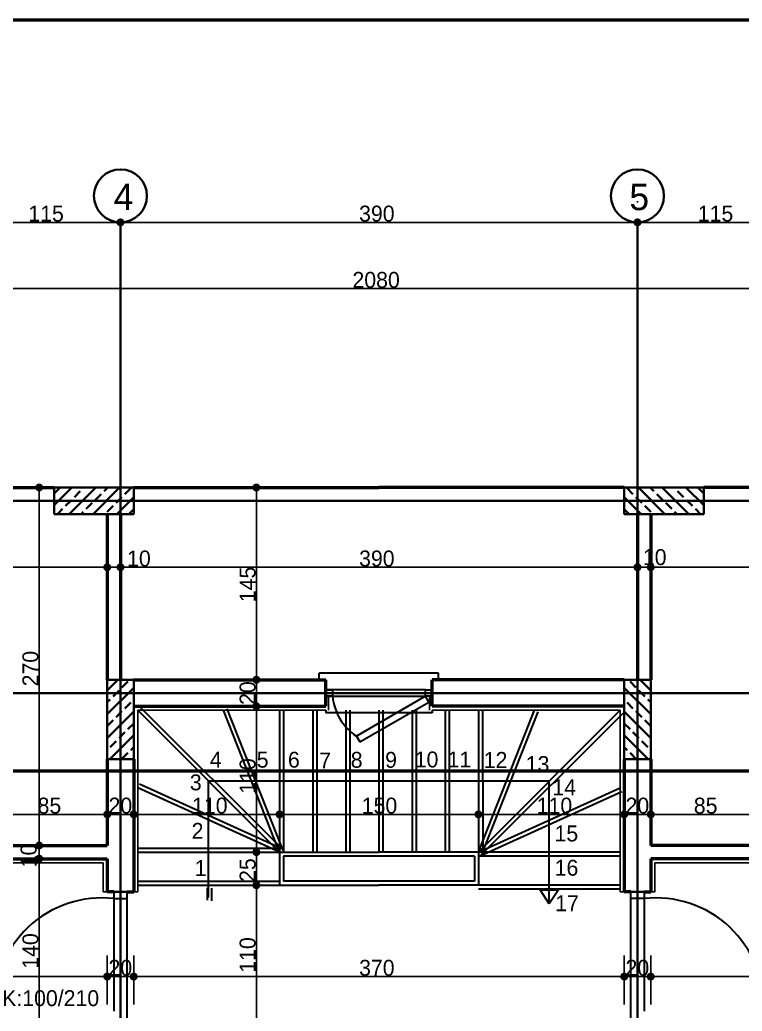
# Model space of a CAD drawing. Header units: millimetres. Extents: x 9537.41 to 9541.95, y -1431.78 to -1431.38.
# Drawn here: x 9538.3145 to 9538.4235, y -1431.5257 to -1431.3761 of the extents above; entities that cross this region are included whole.
import ezdxf

# ---------------------------------------------------------------- set-up
doc = ezdxf.new("R2010")
doc.units = ezdxf.units.MM
for name, pattern in [('ACAD_ISO03W100', [30, 12, -18]), ('ACAD_ISO04W100', [30, 24, -3, 0, -3]), ('ACAD_ISO06W100', [36, 24, -3, 0, -3, 0, -3, 0, -3])]:
    doc.linetypes.add(name, pattern=pattern)
for name, color, linetype, lineweight in [('aks', 6, 'Continuous', 35), ('duvar', 214, 'Continuous', 50), ('kapı-pencere', 140, 'Continuous', 30), ('kesit', 3, 'Continuous', 50), ('kolon', 6, 'Continuous', 35), ('merdiven', 162, 'Continuous', 30), ('sıva', 203, 'Continuous', 25), ('yazı', 161, 'Continuous', 35), ('ölçü', 4, 'Continuous', 25)]:
    doc.layers.add(name, color=color, linetype=linetype, lineweight=lineweight)

msp = doc.modelspace()

# ---------------------------------------------------------------- linework, layer by layer
at = {"color": 0, "linetype": 'ByBlock', "lineweight": -2}
for p, q in [((9538.329109836515, -1431.406689333453), (9538.328509836514, -1431.406689333453)), ((9538.330309836514, -1431.406689333453), (9538.330909836515, -1431.406689333453)), ((9538.407109836515, -1431.406689333453), (9538.406509836515, -1431.406689333453)), ((9538.408309836515, -1431.406689333453), (9538.408909836515, -1431.406689333453)), ((9538.317446156836, -1431.447289333453), (9538.317446156836, -1431.447889333453)), ((9538.350209836515, -1431.447289333453), (9538.350209836515, -1431.447889333453)), ((9538.327109836515, -1431.458718633632), (9538.326509836515, -1431.458718633632)), ((9538.327109836515, -1431.458718633632), (9538.326509836515, -1431.458718633632)), ((9538.330309836514, -1431.458718633632), (9538.330909836515, -1431.458718633632)), ((9538.330309836514, -1431.458718633632), (9538.330909836515, -1431.458718633632)), ((9538.407109836515, -1431.458718633632), (9538.406509836515, -1431.458718633632)), ((9538.407109836515, -1431.458718633632), (9538.406509836515, -1431.458718633632)), ((9538.410309836516, -1431.458718633632), (9538.410909836515, -1431.458718633632)), ((9538.410309836516, -1431.458718633632), (9538.410909836515, -1431.458718633632)), ((9538.350209836515, -1431.475089333453), (9538.350209836515, -1431.474489333453)), ((9538.350209836515, -1431.476289333453), (9538.350209836515, -1431.476889333453)), ((9538.350209836515, -1431.479089333453), (9538.350209836515, -1431.478489333453)), ((9538.350209836515, -1431.480289333453), (9538.350209836515, -1431.480889333453)), ((9538.327109836515, -1431.496002336719), (9538.326509836515, -1431.496002336719)), ((9538.328309836515, -1431.496002336719), (9538.328909836515, -1431.496002336719)), ((9538.331109836516, -1431.496002336719), (9538.330509836514, -1431.496002336719)), ((9538.332309836514, -1431.496002336719), (9538.332909836516, -1431.496002336719)), ((9538.353109836515, -1431.496002336719), (9538.352509836515, -1431.496002336719)), ((9538.354309836515, -1431.496002336719), (9538.354909836515, -1431.496002336719)), ((9538.383109836515, -1431.496002336719), (9538.382509836514, -1431.496002336719)), ((9538.384309836514, -1431.496002336719), (9538.384909836515, -1431.496002336719)), ((9538.405109836514, -1431.496002336719), (9538.404509836515, -1431.496002336719)), ((9538.406309836515, -1431.496002336719), (9538.406909836514, -1431.496002336719)), ((9538.409109836515, -1431.496002336719), (9538.408509836516, -1431.496002336719)), ((9538.410309836516, -1431.496002336719), (9538.410909836515, -1431.496002336719)), ((9538.317446156836, -1431.500089333453), (9538.317446156836, -1431.499489333453)), ((9538.317446156836, -1431.500089333453), (9538.317446156836, -1431.499489333453)), ((9538.350209836515, -1431.501089333453), (9538.350209836515, -1431.500489333453)), ((9538.350209836515, -1431.502289333453), (9538.350209836515, -1431.502889333453)), ((9538.317446156836, -1431.503289333453), (9538.317446156836, -1431.503889333453)), ((9538.317446156836, -1431.503289333453), (9538.317446156836, -1431.503889333453)), ((9538.350209836515, -1431.506089333453), (9538.350209836515, -1431.505489333453)), ((9538.350209836515, -1431.507289333453), (9538.350209836515, -1431.507889333453)), ((9538.327109836515, -1431.520467850164), (9538.326509836515, -1431.520467850164)), ((9538.328309836515, -1431.520467850164), (9538.328909836515, -1431.520467850164)), ((9538.331109836516, -1431.520467850164), (9538.330509836514, -1431.520467850164)), ((9538.332309836514, -1431.520467850164), (9538.332909836516, -1431.520467850164)), ((9538.405109836514, -1431.520467850164), (9538.404509836515, -1431.520467850164)), ((9538.406309836515, -1431.520467850164), (9538.406909836514, -1431.520467850164)), ((9538.409109836515, -1431.520467850164), (9538.408509836516, -1431.520467850164)), ((9538.410309836516, -1431.520467850164), (9538.410909836515, -1431.520467850164))]:
    msp.add_line(p, q, dxfattribs=at)
at = {"color": 0, "linetype": 'ByBlock', "const_width": 0.0006000000000000001}
for points in [[(9538.329409836515, -1431.406689333453, 1), (9538.330009836514, -1431.406689333453, 1)], [(9538.330009836514, -1431.406689333453, 1), (9538.329409836515, -1431.406689333453, 1)], [(9538.407409836514, -1431.406689333453, 1), (9538.408009836516, -1431.406689333453, 1)], [(9538.408009836516, -1431.406689333453, 1), (9538.407409836514, -1431.406689333453, 1)], [(9538.317446156836, -1431.446989333453, 1), (9538.317446156836, -1431.446389333453, 1)], [(9538.350209836515, -1431.446989333453, 1), (9538.350209836515, -1431.446389333453, 1)], [(9538.327409836515, -1431.458718633632, 1), (9538.328009836516, -1431.458718633632, 1)], [(9538.327409836515, -1431.458718633632, 1), (9538.328009836516, -1431.458718633632, 1)], [(9538.330009836514, -1431.458718633632, 1), (9538.329409836515, -1431.458718633632, 1)], [(9538.330009836514, -1431.458718633632, 1), (9538.329409836515, -1431.458718633632, 1)], [(9538.407409836514, -1431.458718633632, 1), (9538.408009836516, -1431.458718633632, 1)], [(9538.407409836514, -1431.458718633632, 1), (9538.408009836516, -1431.458718633632, 1)], [(9538.410009836514, -1431.458718633632, 1), (9538.409409836515, -1431.458718633632, 1)], [(9538.410009836514, -1431.458718633632, 1), (9538.409409836515, -1431.458718633632, 1)], [(9538.350209836515, -1431.475389333453, 1), (9538.350209836515, -1431.475989333453, 1)], [(9538.350209836515, -1431.475989333453, 1), (9538.350209836515, -1431.475389333453, 1)], [(9538.350209836515, -1431.479389333453, 1), (9538.350209836515, -1431.479989333453, 1)], [(9538.350209836515, -1431.479989333453, 1), (9538.350209836515, -1431.479389333453, 1)], [(9538.327409836515, -1431.496002336719, 1), (9538.328009836516, -1431.496002336719, 1)], [(9538.328009836516, -1431.496002336719, 1), (9538.327409836515, -1431.496002336719, 1)], [(9538.331409836515, -1431.496002336719, 1), (9538.332009836515, -1431.496002336719, 1)], [(9538.332009836515, -1431.496002336719, 1), (9538.331409836515, -1431.496002336719, 1)], [(9538.353409836514, -1431.496002336719, 1), (9538.354009836516, -1431.496002336719, 1)], [(9538.354009836516, -1431.496002336719, 1), (9538.353409836514, -1431.496002336719, 1)], [(9538.383409836515, -1431.496002336719, 1), (9538.384009836514, -1431.496002336719, 1)], [(9538.384009836514, -1431.496002336719, 1), (9538.383409836515, -1431.496002336719, 1)], [(9538.405409836514, -1431.496002336719, 1), (9538.406009836515, -1431.496002336719, 1)], [(9538.406009836515, -1431.496002336719, 1), (9538.405409836514, -1431.496002336719, 1)], [(9538.409409836515, -1431.496002336719, 1), (9538.410009836514, -1431.496002336719, 1)], [(9538.410009836514, -1431.496002336719, 1), (9538.409409836515, -1431.496002336719, 1)], [(9538.317446156836, -1431.500389333453, 1), (9538.317446156836, -1431.500989333453, 1)], [(9538.317446156836, -1431.500389333453, 1), (9538.317446156836, -1431.500989333453, 1)], [(9538.350209836515, -1431.501389333453, 1), (9538.350209836515, -1431.501989333453, 1)], [(9538.350209836515, -1431.501989333453, 1), (9538.350209836515, -1431.501389333453, 1)], [(9538.317446156836, -1431.502989333453, 1), (9538.317446156836, -1431.502389333453, 1)], [(9538.317446156836, -1431.502989333453, 1), (9538.317446156836, -1431.502389333453, 1)], [(9538.350209836515, -1431.506389333453, 1), (9538.350209836515, -1431.506989333453, 1)], [(9538.350209836515, -1431.506989333453, 1), (9538.350209836515, -1431.506389333453, 1)], [(9538.327409836515, -1431.520467850164, 1), (9538.328009836516, -1431.520467850164, 1)], [(9538.328009836516, -1431.520467850164, 1), (9538.327409836515, -1431.520467850164, 1)], [(9538.331409836515, -1431.520467850164, 1), (9538.332009836515, -1431.520467850164, 1)], [(9538.332009836515, -1431.520467850164, 1), (9538.331409836515, -1431.520467850164, 1)], [(9538.405409836514, -1431.520467850164, 1), (9538.406009836515, -1431.520467850164, 1)], [(9538.406009836515, -1431.520467850164, 1), (9538.405409836514, -1431.520467850164, 1)], [(9538.409409836515, -1431.520467850164, 1), (9538.410009836514, -1431.520467850164, 1)], [(9538.410009836514, -1431.520467850164, 1), (9538.409409836515, -1431.520467850164, 1)]]:
    msp.add_lwpolyline(points, format="xyb", close=True, dxfattribs=at)
at = {"layer": 'aks', "linetype": 'ACAD_ISO06W100'}
for p, q in [((9538.329709836515, -1431.406689333453), (9538.329709836515, -1431.684689333453)), ((9538.407709836514, -1431.406689333453), (9538.407709836514, -1431.684689333453)), ((9538.654709836515, -1431.448689333453), (9538.082709836515, -1431.448689333453)), ((9538.654709836515, -1431.477689333453), (9538.082709836515, -1431.477689333453))]:
    msp.add_line(p, q, dxfattribs=at)
at = {"layer": 'duvar'}
for p, q in [((9538.051063101857, -1431.376132301478), (9538.687504874286, -1431.376132301478)), ((9538.256709836514, -1431.446689333453), (9538.319709836514, -1431.446689333453)), ((9538.331709836515, -1431.446689333453), (9538.368709836515, -1431.446689333453)), ((9538.405709836516, -1431.446689333453), (9538.368709836515, -1431.446689333453)), ((9538.480709836515, -1431.446689333453), (9538.417709836514, -1431.446689333453)), ((9538.327709836514, -1431.450689333453), (9538.327709836514, -1431.475689333453)), ((9538.329709836515, -1431.450689333453), (9538.329709836515, -1431.475689333453)), ((9538.407709836514, -1431.450689333453), (9538.407709836514, -1431.475689333453)), ((9538.409709836515, -1431.450689333453), (9538.409709836515, -1431.475689333453)), ((9538.331709836515, -1431.475689333453), (9538.360709836516, -1431.475689333453)), ((9538.360709836516, -1431.479689333453), (9538.360709836516, -1431.475689333453)), ((9538.405709836516, -1431.475689333453), (9538.376709836515, -1431.475689333453)), ((9538.376709836515, -1431.479689333453), (9538.376709836515, -1431.475689333453)), ((9538.331709836515, -1431.479689333453), (9538.360709836516, -1431.479689333453)), ((9538.405709836516, -1431.479689333453), (9538.376709836515, -1431.479689333453)), ((9538.327709836514, -1431.487689333453), (9538.327709836514, -1431.500689333453)), ((9538.331709836515, -1431.487689333453), (9538.331709836515, -1431.507689333453)), ((9538.405709836516, -1431.487689333453), (9538.405709836516, -1431.507689333453)), ((9538.409709836515, -1431.487689333453), (9538.409709836515, -1431.500689333453)), ((9538.310709836514, -1431.500689333453), (9538.327709836514, -1431.500689333453)), ((9538.426709836514, -1431.500689333453), (9538.409709836515, -1431.500689333453)), ((9538.278709836515, -1431.502689333453), (9538.327709836514, -1431.502689333453)), ((9538.327709836514, -1431.502689333453), (9538.327709836514, -1431.507689333453)), ((9538.409709836515, -1431.502689333453), (9538.409709836515, -1431.507689333453)), ((9538.458709836515, -1431.502689333453), (9538.409709836515, -1431.502689333453)), ((9538.328709836514, -1431.507689333453), (9538.327709836514, -1431.507689333453)), ((9538.330709836515, -1431.507689333453), (9538.331709836515, -1431.507689333453)), ((9538.406709836516, -1431.507689333453), (9538.405709836516, -1431.507689333453)), ((9538.408709836514, -1431.507689333453), (9538.409709836515, -1431.507689333453))]:
    msp.add_line(p, q, dxfattribs=at)
at = {"layer": 'kapı-pencere'}
for p, q in [((9538.377709836515, -1431.474689333453), (9538.359709836515, -1431.474689333453)), ((9538.359709836515, -1431.475689333453), (9538.359709836515, -1431.474689333453)), ((9538.377709836515, -1431.475689333453), (9538.377709836515, -1431.474689333453)), ((9538.360709836516, -1431.478189333453), (9538.360709836516, -1431.477189333453)), ((9538.360709836516, -1431.477189333453), (9538.361709836516, -1431.477189333453)), ((9538.360709836516, -1431.478189333453), (9538.360709836516, -1431.477189333453)), ((9538.360709836516, -1431.477189333453), (9538.361709836516, -1431.477189333453)), ((9538.361709836516, -1431.477189333453), (9538.360709836516, -1431.477189333453)), ((9538.361709836516, -1431.477189333453), (9538.361709836516, -1431.478189333453)), ((9538.361709836516, -1431.477189333453), (9538.361709836516, -1431.478189333453)), ((9538.375709836515, -1431.477189333453), (9538.361709836516, -1431.477189333453)), ((9538.375709836515, -1431.478189333453), (9538.375709836515, -1431.477189333453)), ((9538.375709836515, -1431.477189333453), (9538.376709836515, -1431.477189333453)), ((9538.376709836515, -1431.477189333453), (9538.376709836515, -1431.478189333453)), ((9538.361709836516, -1431.478189333453), (9538.360709836516, -1431.478189333453)), ((9538.361709836516, -1431.478189333453), (9538.360709836516, -1431.478189333453)), ((9538.360709836516, -1431.478189333453), (9538.361709836516, -1431.478189333453)), ((9538.361709836516, -1431.477689333453), (9538.375709836515, -1431.477689333453)), ((9538.361709836516, -1431.478189333453), (9538.375709836515, -1431.478189333453)), ((9538.375709836515, -1431.478189333453), (9538.36531753167, -1431.484189333453)), ((9538.365817531669, -1431.485055358857), (9538.376209836515, -1431.479055358857)), ((9538.376209836515, -1431.479055358857), (9538.375709836515, -1431.478189333453)), ((9538.376709836515, -1431.478189333453), (9538.375709836515, -1431.478189333453)), ((9538.360709836516, -1431.480289333453), (9538.360709836516, -1431.480689333453)), ((9538.376709836515, -1431.480289333453), (9538.376709836515, -1431.480689333453)), ((9538.376709836515, -1431.480689333453), (9538.360709836516, -1431.480689333453)), ((9538.36531753167, -1431.484189333453), (9538.365817531669, -1431.485055358857)), ((9538.328709836514, -1431.507689333453), (9538.330709836515, -1431.507689333453)), ((9538.328709836514, -1431.507689333453), (9538.328709836514, -1431.508689333453)), ((9538.330709836515, -1431.507689333453), (9538.328709836514, -1431.507689333453)), ((9538.330709836515, -1431.507689333453), (9538.328709836514, -1431.507689333453)), ((9538.328709836514, -1431.508689333453), (9538.330709836515, -1431.508689333453)), ((9538.328709836514, -1431.508689333453), (9538.328709836514, -1431.525689333453)), ((9538.330709836515, -1431.508689333453), (9538.330709836515, -1431.507689333453)), ((9538.330709836515, -1431.526689333453), (9538.330709836515, -1431.508689333453)), ((9538.406709836516, -1431.507689333453), (9538.408709836514, -1431.507689333453)), ((9538.406709836516, -1431.507689333453), (9538.408709836514, -1431.507689333453)), ((9538.406709836516, -1431.508689333453), (9538.406709836516, -1431.507689333453)), ((9538.408709836514, -1431.507689333453), (9538.406709836516, -1431.507689333453)), ((9538.406709836516, -1431.526689333453), (9538.406709836516, -1431.508689333453)), ((9538.408709836514, -1431.508689333453), (9538.406709836516, -1431.508689333453)), ((9538.408709836514, -1431.507689333453), (9538.408709836514, -1431.508689333453)), ((9538.408709836514, -1431.508689333453), (9538.408709836514, -1431.525689333453))]:
    msp.add_line(p, q, dxfattribs=at)
for centre, radius, start, end in [((9538.369735419094, -1431.477448312917), 0.008059720042991056, 185.2752942036796, 236.7602215820919), ((9538.326944648376, -1431.524849722482), 0.01625650831885146, 83.76633462340565, 182.9605113591676), ((9538.410475024655, -1431.524849722482), 0.01625650831885146, 357.0394886408324, 96.23366537659435)]:
    msp.add_arc(centre, radius, start, end, dxfattribs=at)
at = {"layer": 'kesit', "linetype": 'ACAD_ISO04W100'}
msp.add_line((9538.134990495028, -1431.489415038047), (9538.604264506903, -1431.489415038047), dxfattribs=at)
at = {"layer": 'kolon'}
for p, q in [((9538.319709836514, -1431.450689333453), (9538.319709836514, -1431.446689333453)), ((9538.319709836514, -1431.446689333453), (9538.331709836515, -1431.446689333453)), ((9538.319709836514, -1431.449373472278), (9538.322393975339, -1431.446689333453)), ((9538.319709836514, -1431.447577421053), (9538.32050929831, -1431.446777959258)), ((9538.321986077788, -1431.450689333453), (9538.325986077787, -1431.446689333453)), ((9538.32275436234, -1431.448124997676), (9538.323652387953, -1431.447226972064)), ((9538.324101400758, -1431.446777959258), (9538.324190026564, -1431.446689333453)), ((9538.325578180236, -1431.450689333453), (9538.329578180235, -1431.446689333453)), ((9538.325897451983, -1431.448574010482), (9538.326795477595, -1431.44767598487)), ((9538.327244490401, -1431.447226972064), (9538.327782129012, -1431.446689333453)), ((9538.330387580043, -1431.44767598487), (9538.331285605656, -1431.446777959258)), ((9538.331709836515, -1431.450689333453), (9538.331709836515, -1431.446689333453)), ((9538.417709836514, -1431.446689333453), (9538.405709836516, -1431.446689333453)), ((9538.405709836516, -1431.450689333453), (9538.405709836516, -1431.446689333453)), ((9538.407032092986, -1431.44767598487), (9538.406134067374, -1431.446777959258)), ((9538.411841492794, -1431.450689333453), (9538.407841492794, -1431.446689333453)), ((9538.41017518263, -1431.447226972064), (9538.409637544019, -1431.446689333453)), ((9538.411522221048, -1431.448574010482), (9538.410624195434, -1431.44767598487)), ((9538.415433595243, -1431.450689333453), (9538.411433595242, -1431.446689333453)), ((9538.41331827227, -1431.446777959258), (9538.413229646467, -1431.446689333453)), ((9538.414665310689, -1431.448124997676), (9538.413767285077, -1431.447226972064)), ((9538.417709836514, -1431.449373472278), (9538.41502569769, -1431.446689333453)), ((9538.417709836514, -1431.447577421053), (9538.416910374719, -1431.446777959258)), ((9538.417709836514, -1431.450689333453), (9538.417709836514, -1431.446689333453)), ((9538.321407323921, -1431.449472036094), (9538.322305349535, -1431.448574010482)), ((9538.324550413565, -1431.4499210489), (9538.325448439176, -1431.449023023288)), ((9538.329040541625, -1431.449023023288), (9538.329938567238, -1431.448124997676)), ((9538.329170282685, -1431.450689333453), (9538.331709836515, -1431.448149779623)), ((9538.408249390346, -1431.450689333453), (9538.405709836516, -1431.448149779623)), ((9538.408379131404, -1431.449023023288), (9538.407481105793, -1431.448124997676)), ((9538.412869259466, -1431.4499210489), (9538.411971233852, -1431.449023023288)), ((9538.416012349107, -1431.449472036094), (9538.415114323496, -1431.448574010482)), ((9538.319709836514, -1431.450689333453), (9538.331709836515, -1431.450689333453)), ((9538.320190026563, -1431.450689333453), (9538.320958311117, -1431.4499210489)), ((9538.323782129011, -1431.450689333453), (9538.324101400758, -1431.450370061707)), ((9538.327693503206, -1431.450370061707), (9538.32859152882, -1431.449472036094)), ((9538.33096633391, -1431.450689333453), (9538.331709836515, -1431.449945830847)), ((9538.406453339121, -1431.450689333453), (9538.405709836516, -1431.449945830847)), ((9538.417709836514, -1431.450689333453), (9538.405709836516, -1431.450689333453)), ((9538.409726169823, -1431.450370061707), (9538.408828144211, -1431.449472036094)), ((9538.413637544018, -1431.450689333453), (9538.41331827227, -1431.450370061707)), ((9538.417229646466, -1431.450689333453), (9538.416461361914, -1431.4499210489)), ((9538.331709836515, -1431.475689333453), (9538.327709836514, -1431.475689333453)), ((9538.327709836514, -1431.475689333453), (9538.327709836514, -1431.487689333453)), ((9538.327709836514, -1431.477294496762), (9538.329314999824, -1431.475689333453)), ((9538.329938567238, -1431.476861817264), (9538.33083659285, -1431.475963791652)), ((9538.331709836515, -1431.487689333453), (9538.331709836515, -1431.475689333453)), ((9538.405709836516, -1431.475689333453), (9538.409709836515, -1431.475689333453)), ((9538.405709836516, -1431.487689333453), (9538.405709836516, -1431.475689333453)), ((9538.407481105793, -1431.476861817264), (9538.406583080181, -1431.475963791652)), ((9538.409709836515, -1431.477294496762), (9538.408104673206, -1431.475689333453)), ((9538.409709836515, -1431.475689333453), (9538.409709836515, -1431.487689333453)), ((9538.327709836514, -1431.48088659921), (9538.331709836515, -1431.47688659921)), ((9538.32859152882, -1431.478208855682), (9538.329489554431, -1431.47731083007)), ((9538.409709836515, -1431.48088659921), (9538.405709836516, -1431.47688659921)), ((9538.408828144211, -1431.478208855682), (9538.4079301186, -1431.47731083007)), ((9538.327709836514, -1431.479090547986), (9538.328142516013, -1431.478657868488)), ((9538.330387580043, -1431.480004906906), (9538.331285605656, -1431.479106881294)), ((9538.407032092986, -1431.480004906906), (9538.406134067374, -1431.479106881294)), ((9538.409709836515, -1431.479090547986), (9538.409277157016, -1431.478657868488)), ((9538.327709836514, -1431.484478701659), (9538.331709836515, -1431.480478701659)), ((9538.329040541625, -1431.481351945324), (9538.329938567238, -1431.480453919712)), ((9538.409709836515, -1431.484478701659), (9538.405709836516, -1431.480478701659)), ((9538.408379131404, -1431.481351945324), (9538.407481105793, -1431.480453919712)), ((9538.327709836514, -1431.482682650435), (9538.32859152882, -1431.48180095813)), ((9538.409709836515, -1431.482682650435), (9538.408828144211, -1431.48180095813)), ((9538.329489554431, -1431.484495034967), (9538.330387580043, -1431.483597009354)), ((9538.33083659285, -1431.483147996548), (9538.331709836515, -1431.482274752883)), ((9538.406583080181, -1431.483147996548), (9538.405709836516, -1431.482274752883)), ((9538.4079301186, -1431.484495034967), (9538.407032092986, -1431.483597009354)), ((9538.328091307169, -1431.487689333453), (9538.331709836515, -1431.484070804107)), ((9538.328142516013, -1431.485842073385), (9538.329040541625, -1431.484944047773)), ((9538.40932836586, -1431.487689333453), (9538.405709836516, -1431.484070804107)), ((9538.409277157016, -1431.485842073385), (9538.408379131404, -1431.484944047773)), ((9538.331285605656, -1431.486291086191), (9538.331709836515, -1431.485866855331)), ((9538.406134067374, -1431.486291086191), (9538.405709836516, -1431.485866855331)), ((9538.331709836515, -1431.487689333453), (9538.327709836514, -1431.487689333453)), ((9538.329938567238, -1431.487638124609), (9538.33083659285, -1431.486740098997)), ((9538.331683409617, -1431.487689333453), (9538.331709836515, -1431.487662906555)), ((9538.405736263412, -1431.487689333453), (9538.405709836516, -1431.487662906555)), ((9538.405709836516, -1431.487689333453), (9538.409709836515, -1431.487689333453)), ((9538.407481105793, -1431.487638124609), (9538.406583080181, -1431.486740098997))]:
    msp.add_line(p, q, dxfattribs=at)
for centre in [(9538.329709836515, -1431.402689333453), (9538.407709836514, -1431.402689333453)]:
    msp.add_circle(centre, 0.004, dxfattribs=at)
at = {"layer": 'merdiven'}
for p, q in [((9538.353709836514, -1431.501689333453), (9538.332309836514, -1431.480289333453)), ((9538.353709836514, -1431.501689333453), (9538.345239442388, -1431.480289333453)), ((9538.353709836514, -1431.480289333453), (9538.353709836514, -1431.501689333453)), ((9538.358709836515, -1431.480289333453), (9538.358709836515, -1431.501689333453)), ((9538.363709836514, -1431.480289333453), (9538.363709836514, -1431.501689333453)), ((9538.368709836515, -1431.480289333453), (9538.368709836515, -1431.501689333453)), ((9538.373709836515, -1431.480289333453), (9538.373709836515, -1431.501689333453)), ((9538.378709836516, -1431.480289333453), (9538.378709836516, -1431.501689333453)), ((9538.383709836515, -1431.501689333453), (9538.392180230641, -1431.480289333453)), ((9538.383709836515, -1431.501689333453), (9538.405109836514, -1431.480289333453)), ((9538.383709836515, -1431.480289333453), (9538.383709836515, -1431.501689333453)), ((9538.343009836515, -1431.508517732583), (9538.343009836515, -1431.490989333453)), ((9538.394409836515, -1431.490989333453), (9538.343009836515, -1431.490989333453)), ((9538.394409836515, -1431.509511632715), (9538.394409836515, -1431.490989333453)), ((9538.353709836514, -1431.501689333453), (9538.332309836514, -1431.492000902726)), ((9538.383709836515, -1431.501689333453), (9538.405109836514, -1431.492000902726)), ((9538.332309836514, -1431.501689333453), (9538.353709836514, -1431.501689333453)), ((9538.353709836514, -1431.501689333453), (9538.368709836515, -1431.501689333453)), ((9538.353709836514, -1431.501689333453), (9538.353709836514, -1431.506689333453)), ((9538.383109836515, -1431.502289333453), (9538.354309836515, -1431.502289333453)), ((9538.354309836515, -1431.502289333453), (9538.354309836515, -1431.506089333453)), ((9538.383709836515, -1431.501689333453), (9538.368709836515, -1431.501689333453)), ((9538.383109836515, -1431.502289333453), (9538.383109836515, -1431.506089333453)), ((9538.405109836514, -1431.501689333453), (9538.383709836515, -1431.501689333453)), ((9538.383709836515, -1431.501689333453), (9538.383709836515, -1431.506689333453)), ((9538.332309836514, -1431.506689333453), (9538.353709836514, -1431.506689333453)), ((9538.342781600844, -1431.507098428631), (9538.342781600844, -1431.508920540285)), ((9538.343428639644, -1431.507157205346), (9538.343428639644, -1431.50903809676)), ((9538.353709836514, -1431.506689333453), (9538.368709836515, -1431.506689333453)), ((9538.383109836515, -1431.506089333453), (9538.354309836515, -1431.506089333453)), ((9538.383709836515, -1431.506689333453), (9538.368709836515, -1431.506689333453)), ((9538.405109836514, -1431.506689333453), (9538.383709836515, -1431.506689333453)), ((9538.394409836515, -1431.509511632715), (9538.39300492367, -1431.507383291426)), ((9538.39300492367, -1431.507383291426), (9538.395773127657, -1431.507383291426)), ((9538.395773127657, -1431.507383291426), (9538.394409836515, -1431.509511632715))]:
    msp.add_line(p, q, dxfattribs=at)
at = {"layer": 'merdiven', "linetype": 'ACAD_ISO03W100'}
for p, q in [((9538.354134100584, -1431.501265069385), (9538.332734100584, -1431.479865069384)), ((9538.3542677244, -1431.501468514281), (9538.345797330274, -1431.480068514282)), ((9538.354309836515, -1431.480289333453), (9538.354309836515, -1431.501689333453)), ((9538.359309836515, -1431.480289333453), (9538.359309836515, -1431.501689333453)), ((9538.364309836516, -1431.480289333453), (9538.364309836516, -1431.501689333453)), ((9538.369309836515, -1431.480289333453), (9538.369309836515, -1431.501689333453)), ((9538.374309836516, -1431.480289333453), (9538.374309836516, -1431.501689333453)), ((9538.379309836515, -1431.480289333453), (9538.379309836515, -1431.501689333453)), ((9538.384267724401, -1431.501910152625), (9538.392738118528, -1431.480510152625)), ((9538.384309836514, -1431.480289333453), (9538.384355127459, -1431.501689333453)), ((9538.384134100583, -1431.502113597522), (9538.405534100584, -1431.480713597522)), ((9538.353957295787, -1431.501142740452), (9538.332557295787, -1431.491454309725)), ((9538.383957295788, -1431.502235926454), (9538.405357295787, -1431.492547495726)), ((9538.332309836514, -1431.501089333453), (9538.353709836514, -1431.501089333453)), ((9538.405109836514, -1431.502289333453), (9538.383709836515, -1431.502289333453)), ((9538.332309836514, -1431.506089333453), (9538.353709836514, -1431.506089333453)), ((9538.405109836514, -1431.507289333453), (9538.383709836515, -1431.507289333453))]:
    msp.add_line(p, q, dxfattribs=at)
at = {"layer": 'sıva'}
for p, q in [((9538.361109836515, -1431.480289333453), (9538.361109836515, -1431.478189333453)), ((9538.376309836514, -1431.480289333453), (9538.376309836514, -1431.478189333453)), ((9538.332309836514, -1431.480289333453), (9538.332309836514, -1431.507689333453)), ((9538.332309836514, -1431.480289333453), (9538.360709836516, -1431.480289333453)), ((9538.405109836514, -1431.480289333453), (9538.376709836515, -1431.480289333453)), ((9538.405109836514, -1431.480289333453), (9538.405109836514, -1431.507689333453)), ((9538.278109836516, -1431.503289333453), (9538.327109836515, -1431.503289333453)), ((9538.327109836515, -1431.503289333453), (9538.327109836515, -1431.507689333453)), ((9538.459309836515, -1431.503289333453), (9538.410309836516, -1431.503289333453)), ((9538.410309836516, -1431.503289333453), (9538.410309836516, -1431.507689333453)), ((9538.327709836514, -1431.507689333453), (9538.327109836515, -1431.507689333453)), ((9538.331709836515, -1431.507689333453), (9538.332309836514, -1431.507689333453)), ((9538.405709836516, -1431.507689333453), (9538.405109836514, -1431.507689333453)), ((9538.409709836515, -1431.507689333453), (9538.410309836516, -1431.507689333453))]:
    msp.add_line(p, q, dxfattribs=at)
at = {"layer": 'ölçü'}
for p, q in [((9538.329709836515, -1431.403689333453), (9538.329709836515, -1431.403489333453)), ((9538.329709836515, -1431.403689333453), (9538.329709836515, -1431.403489333453)), ((9538.407709836514, -1431.403689333453), (9538.407709836514, -1431.403489333453)), ((9538.407709836514, -1431.403689333453), (9538.407709836514, -1431.403489333453)), ((9538.156709836516, -1431.406689333453), (9538.580709836515, -1431.406689333453)), ((9538.307909836514, -1431.406689333453), (9538.328509836514, -1431.406689333453)), ((9538.330909836515, -1431.406689333453), (9538.406509836515, -1431.406689333453)), ((9538.408909836515, -1431.406689333453), (9538.429509836515, -1431.406689333453)), ((9538.156709836516, -1431.416689333453), (9538.580709836515, -1431.416689333453)), ((9538.575509836515, -1431.416689333453), (9538.161909836515, -1431.416689333453)), ((9538.320446156837, -1431.446689333453), (9538.320646156835, -1431.446689333453)), ((9538.347209836515, -1431.446689333453), (9538.347009836514, -1431.446689333453)), ((9538.317446156836, -1431.447889333453), (9538.317446156836, -1431.499489333453)), ((9538.350209836515, -1431.447889333453), (9538.350209836515, -1431.474489333453)), ((9538.327709836514, -1431.455718633632), (9538.327709836514, -1431.455518633632)), ((9538.327709836514, -1431.455718633632), (9538.327709836514, -1431.455518633632)), ((9538.329709836515, -1431.455718633632), (9538.329709836515, -1431.455518633632)), ((9538.329709836515, -1431.455718633632), (9538.329709836515, -1431.455518633632)), ((9538.407709836514, -1431.455718633632), (9538.407709836514, -1431.455518633632)), ((9538.407709836514, -1431.455718633632), (9538.407709836514, -1431.455518633632)), ((9538.409709836515, -1431.455718633632), (9538.409709836515, -1431.455518633632)), ((9538.409709836515, -1431.455718633632), (9538.409709836515, -1431.455518633632)), ((9538.295909836515, -1431.458718633632), (9538.326509836515, -1431.458718633632)), ((9538.326509836515, -1431.458718633632), (9538.325309836515, -1431.458718633632)), ((9538.327709836514, -1431.458718633632), (9538.329709836515, -1431.458718633632)), ((9538.330909836515, -1431.458718633632), (9538.406509836515, -1431.458718633632)), ((9538.330909836515, -1431.458718633632), (9538.332109836514, -1431.458718633632)), ((9538.406509836515, -1431.458718633632), (9538.405309836515, -1431.458718633632)), ((9538.407709836514, -1431.458718633632), (9538.409709836515, -1431.458718633632)), ((9538.410909836515, -1431.458718633632), (9538.441509836515, -1431.458718633632)), ((9538.410909836515, -1431.458718633632), (9538.412109836516, -1431.458718633632)), ((9538.347209836515, -1431.475689333453), (9538.347009836514, -1431.475689333453)), ((9538.347209836515, -1431.475689333453), (9538.347009836514, -1431.475689333453)), ((9538.350209836515, -1431.476889333453), (9538.350209836515, -1431.478489333453)), ((9538.347209836515, -1431.479689333453), (9538.347009836514, -1431.479689333453)), ((9538.347209836515, -1431.479689333453), (9538.347009836514, -1431.479689333453)), ((9538.350209836515, -1431.480889333453), (9538.350209836515, -1431.500489333453)), ((9538.327709836514, -1431.493002336719), (9538.327709836514, -1431.492802336719)), ((9538.327709836514, -1431.493002336719), (9538.327709836514, -1431.492802336719)), ((9538.331709836515, -1431.493002336719), (9538.331709836515, -1431.492802336719)), ((9538.331709836515, -1431.493002336719), (9538.331709836515, -1431.492802336719)), ((9538.353709836514, -1431.493002336719), (9538.353709836514, -1431.492802336719)), ((9538.353709836514, -1431.493002336719), (9538.353709836514, -1431.492802336719)), ((9538.383709836515, -1431.493002336719), (9538.383709836515, -1431.492802336719)), ((9538.383709836515, -1431.493002336719), (9538.383709836515, -1431.492802336719)), ((9538.405709836516, -1431.493002336719), (9538.405709836516, -1431.492802336719)), ((9538.405709836516, -1431.493002336719), (9538.405709836516, -1431.492802336719)), ((9538.409709836515, -1431.493002336719), (9538.409709836515, -1431.492802336719)), ((9538.409709836515, -1431.493002336719), (9538.409709836515, -1431.492802336719)), ((9538.311909836515, -1431.496002336719), (9538.326509836515, -1431.496002336719)), ((9538.328909836515, -1431.496002336719), (9538.330509836514, -1431.496002336719)), ((9538.332909836516, -1431.496002336719), (9538.352509836515, -1431.496002336719)), ((9538.354909836515, -1431.496002336719), (9538.382509836514, -1431.496002336719)), ((9538.384909836515, -1431.496002336719), (9538.404509836515, -1431.496002336719)), ((9538.406909836514, -1431.496002336719), (9538.408509836516, -1431.496002336719)), ((9538.410909836515, -1431.496002336719), (9538.425509836516, -1431.496002336719)), ((9538.317446156836, -1431.499489333453), (9538.317446156836, -1431.498289333453)), ((9538.317446156836, -1431.500689333453), (9538.317446156836, -1431.502689333453)), ((9538.347209836515, -1431.501689333453), (9538.347009836514, -1431.501689333453)), ((9538.347209836515, -1431.501689333453), (9538.347009836514, -1431.501689333453)), ((9538.350209836515, -1431.502889333453), (9538.350209836515, -1431.505489333453)), ((9538.317446156836, -1431.503889333453), (9538.317446156836, -1431.529489333453)), ((9538.317446156836, -1431.503889333453), (9538.317446156836, -1431.505089333453)), ((9538.347209836515, -1431.506689333453), (9538.347009836514, -1431.506689333453)), ((9538.347209836515, -1431.506689333453), (9538.347009836514, -1431.506689333453)), ((9538.350209836515, -1431.507889333453), (9538.350209836515, -1431.527489333453)), ((9538.327709836514, -1431.524689333453), (9538.327709836514, -1431.517267850164)), ((9538.327709836514, -1431.524689333453), (9538.327709836514, -1431.517267850164)), ((9538.331709836515, -1431.524689333453), (9538.331709836515, -1431.517267850164)), ((9538.331709836515, -1431.524689333453), (9538.331709836515, -1431.517267850164)), ((9538.405709836516, -1431.524689333453), (9538.405709836516, -1431.517267850164)), ((9538.405709836516, -1431.524689333453), (9538.405709836516, -1431.517267850164)), ((9538.409709836515, -1431.524689333453), (9538.409709836515, -1431.517267850164)), ((9538.409709836515, -1431.524689333453), (9538.409709836515, -1431.517267850164)), ((9538.257909836515, -1431.520467850164), (9538.326509836515, -1431.520467850164)), ((9538.328909836515, -1431.520467850164), (9538.330509836514, -1431.520467850164)), ((9538.332909836516, -1431.520467850164), (9538.404509836515, -1431.520467850164)), ((9538.406909836514, -1431.520467850164), (9538.408509836516, -1431.520467850164)), ((9538.410909836515, -1431.520467850164), (9538.479509836516, -1431.520467850164))]:
    msp.add_line(p, q, dxfattribs=at)

# ---------------------------------------------------------------- texts
at = {"layer": 'yazı'}
for s, height, p in [('4', 0.004, (9538.328674450222, -1431.404844834525)), ('5', 0.004, (9538.406484111361, -1431.404844834525)), ('4', 0.002399999999999999, (9538.343188421628, -1431.488949370419)), ('5', 0.002399999999999999, (9538.350267941609, -1431.488949370419)), ('6', 0.002399999999999999, (9538.354977095256, -1431.488949370419)), ('8', 0.002399999999999999, (9538.364448671837, -1431.488970017381)), ('9', 0.002399999999999999, (9538.369636931237, -1431.488970017381)), ('10', 0.002399999999999999, (9538.374103967439, -1431.488916586431)), ('11', 0.002399999999999999, (9538.379062226946, -1431.488916586431)), ('12', 0.002399999999999999, (9538.384517610817, -1431.488990689947)), ('7', 0.002399999999999999, (9538.359696494324, -1431.489076880501)), ('13', 0.002399999999999999, (9538.39085173447, -1431.489608932068)), ('3', 0.002399999999999999, (9538.340175716126, -1431.492371122622)), ('14', 0.002399999999999999, (9538.394863616797, -1431.493113294068)), ('2', 0.002399999999999999, (9538.34044824807, -1431.499687639376)), ('15', 0.002399999999999999, (9538.395192254335, -1431.500077523771)), ('1', 0.002399999999999999, (9538.34091092004, -1431.505295604705)), ('16', 0.002399999999999999, (9538.395215816972, -1431.505253539959)), ('17', 0.002399999999999999, (9538.395296813453, -1431.510610113135)), ('K:100/210', 0.002399999999999999, (9538.311861560926, -1431.52492862692))]:
    msp.add_text(s, height=height, dxfattribs=at).set_placement(p)
at = {"layer": 'ölçü'}
for s, p in [('115', (9538.315809836515, -1431.406564333453)), ('390', (9538.365709836515, -1431.406564333453)), ('115', (9538.416809836515, -1431.406564333453)), ('2080', (9538.364709836515, -1431.416564333453)), ('10', (9538.330709836515, -1431.458593633632)), ('390', (9538.365709836515, -1431.458593633632)), ('10', (9538.40852689364, -1431.458386543786)), ('85', (9538.317209836516, -1431.495877336719)), ('20', (9538.327909836515, -1431.495877336719)), ('110', (9538.340509836515, -1431.495877336719)), ('150', (9538.366109836516, -1431.495877336719)), ('110', (9538.392509836514, -1431.495877336719)), ('20', (9538.405909836514, -1431.495877336719)), ('85', (9538.416209836514, -1431.495877336719)), ('20', (9538.327909836515, -1431.520342850164)), ('370', (9538.365709836515, -1431.520342850164)), ('20', (9538.405909836514, -1431.520342850164))]:
    msp.add_text(s, height=0.0024, dxfattribs=at).set_placement(p)
for s, p in [('145', (9538.350084836515, -1431.463989333453)), ('270', (9538.317321156836, -1431.476689333453)), ('20', (9538.350084836515, -1431.479489333453)), ('110', (9538.350084836515, -1431.492889333453)), ('10', (9538.317041426168, -1431.503980932561)), ('25', (9538.350084836515, -1431.506189333453)), ('140', (9538.317321156836, -1431.519289333453)), ('110', (9538.350084836515, -1431.519889333453))]:
    msp.add_text(s, height=0.0024, rotation=90, dxfattribs=at).set_placement(p)

doc.saveas('drawing.dxf')
